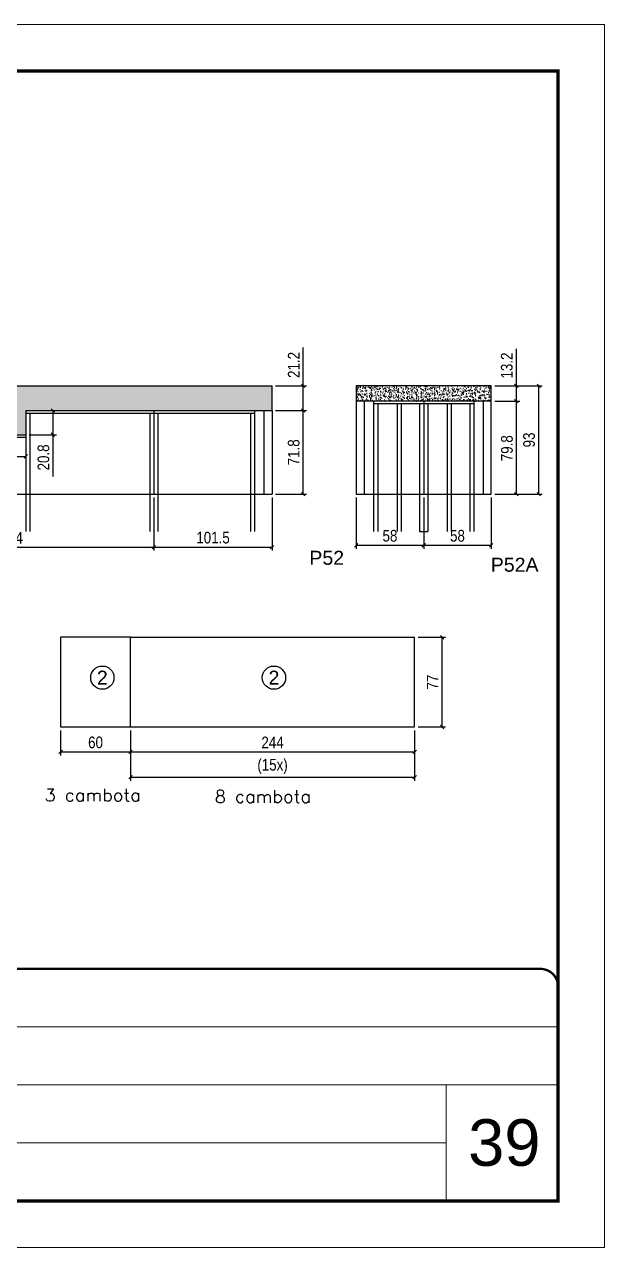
# Model space of a CAD drawing. Extents: x 137137 to 143418, y 10464 to 34486.
# Drawn here: x 141294 to 141792, y 23099 to 24149 of the extents above; entities that cross this region are included whole.
import ezdxf
from ezdxf.enums import TextEntityAlignment as Align

# ---------------------------------------------------------------- set-up
doc = ezdxf.new("R2010")
doc.units = 0
doc.linetypes.add('CONTINUO', pattern=[0])
doc.linetypes.add('DASHED', pattern=[0.75, 0.5, -0.25])
for name, color, linetype in [('5', 5, 'Continuous'), ('COTA', 241, 'Continuous'), ('Painéis', 200, 'Continuous'), ('Romaneio', 10, 'Continuous'), ('SARR_2.2x7', 40, 'Continuous'), ('SARR_3.5x7', 81, 'Continuous')]:
    doc.layers.add(name, color=color, linetype=linetype)
for name, color, linetype, lineweight in [('CARIMBO', 255, 'Continuous', 9), ('Folhas', 255, 'Continuous', 9), ('SARRAFO DE PRESSAO', 251, 'DASHED', 9), ('Texto Seção', 7, 'Continuous', 15)]:
    doc.layers.add(name, color=color, linetype=linetype, lineweight=lineweight)
doc.styles.add('ARIAL', font='arial.ttf')
doc.styles.add('COTA TECNICA', font='techl___.ttf', dxfattribs={"height": 10})
doc.styles.add('REGUA-120', font='ROMANS.shx', dxfattribs={"height": 15})
doc.styles.get("Standard").update_dxf_attribs({"font": 'arial.ttf'})
doc.dimstyles.new('PAINEL', dxfattribs={"dimtxt": 10, "dimasz": 3, "dimexe": 3, "dimexo": 3, "dimgap": 3, "dimtad": 1, "dimdec": 1, "dimzin": 12, "dimdsep": 46, "dimtxsty": 'COTA TECNICA', "dimblk1": 'OBLIQUE', "dimblk2": 'OBLIQUE', "dimsah": 1, "dimcen": 0.9, "dimclrd": 4, "dimclre": 4, "dimclrt": 240, "dimadec": 1, "dimazin": 3, "dimtfac": 1, "dimtdec": 1, "dimtmove": 0, "dimatfit": 3, "dimfxl": 1, "dimtolj": 1, "dimtzin": 12, "dimarcsym": 0})

# ---------------------------------------------------------------- blocks, each defined once
blk = doc.blocks.new('9999999999')
at = {"color": 30, "linetype": 'CONTINUO'}
for p, q in [((98564.6, 34379.6), (99584, 34379.6)), ((98564.6, 34329.8), (99488, 34329.8)), ((99584, 34329.8), (99488, 34329.8)), ((99488, 34329.8), (99488, 34230.2)), ((98564.6, 34280), (99488, 34280))]:
    blk.add_line(p, q, dxfattribs=at)
at = {"color": 30, "linetype": 'CONTINUO', "const_width": 2}
blk.add_lwpolyline([(99584, 34230.2), (99584, 34414.4, 0.414214), (99569, 34429.4), (98229, 34429.4, 0.414214), (98214, 34414.4), (98214, 34245.2, 0.414214), (98229, 34230.2), (99584, 34230.2)], format="xyb", dxfattribs=at)
at = {"layer": 'Folhas'}
blk.add_lwpolyline([(98139, 34190.2), (99624, 34190.2), (99624, 35240.2), (98139, 35240.2)], close=True, dxfattribs=at)
at = {"layer": 'Folhas', "color": 30, "const_width": 3}
blk.add_lwpolyline([(98214, 34230.2), (99584, 34230.2), (99584, 35200.2), (98214, 35200.2)], close=True, dxfattribs=at)
blk = doc.blocks.new('_Oblique')
at = {"color": 0, "linetype": 'ByBlock', "lineweight": -2}
blk.add_line((-0.5, -0.5), (0.5, 0.5), dxfattribs=at)
blk = doc.blocks.new('*D869')
at = {"layer": 'COTA', "color": 4, "linetype": 'ByBlock', "lineweight": -2, "transparency": 16777216}
for p, q in [((141698, 23825.2), (141719.6, 23825.2)), ((141716.6, 23745.4), (141716.6, 23825.2)), ((141698, 23745.4), (141719.6, 23745.4))]:
    blk.add_line(p, q, dxfattribs=at)
at = {"layer": 'Defpoints', "color": 0, "linetype": 'ByBlock', "transparency": 16777216}
for p in [(141695, 23825.2), (141716.6, 23825.2), (141695, 23745.4)]:
    blk.add_point(p, dxfattribs=at)
at = {"layer": 'COTA', "color": 4, "linetype": 'ByBlock', "lineweight": -2, "transparency": 16777216, "xscale": 3, "yscale": 3, "zscale": 3}
for p, rotation in [((141716.6, 23825.2), 90), ((141716.6, 23745.4), 270)]:
    blk.add_blockref('_Oblique', p, dxfattribs=dict(at, rotation=rotation))
at = {"layer": 'COTA', "color": 240, "linetype": 'ByBlock', "transparency": 16777216, "insert": (141708.5, 23784.8), "char_height": 10, "attachment_point": 5, "rotation": 90, "style": 'COTA TECNICA'}
blk.add_mtext('\\A1;79.8', dxfattribs=at)
blk = doc.blocks.new('*D870')
at = {"layer": 'COTA', "color": 4, "linetype": 'ByBlock', "lineweight": -2, "transparency": 16777216}
for p, q in [((141698, 23838.4), (141738.8, 23838.4)), ((141735.8, 23745.4), (141735.8, 23838.4)), ((141698, 23745.4), (141738.8, 23745.4))]:
    blk.add_line(p, q, dxfattribs=at)
at = {"layer": 'Defpoints', "color": 0, "linetype": 'ByBlock', "transparency": 16777216}
for p in [(141695, 23838.4), (141735.8, 23838.4), (141695, 23745.4)]:
    blk.add_point(p, dxfattribs=at)
at = {"layer": 'COTA', "color": 4, "linetype": 'ByBlock', "lineweight": -2, "transparency": 16777216, "xscale": 3, "yscale": 3, "zscale": 3}
for p, rotation in [((141735.8, 23838.4), 90), ((141735.8, 23745.4), 270)]:
    blk.add_blockref('_Oblique', p, dxfattribs=dict(at, rotation=rotation))
at = {"layer": 'COTA', "color": 240, "linetype": 'ByBlock', "transparency": 16777216, "insert": (141727.5, 23791.9), "char_height": 10, "attachment_point": 5, "rotation": 90, "style": 'COTA TECNICA'}
blk.add_mtext('\\A1;93', dxfattribs=at)
blk = doc.blocks.new('*D871')
at = {"layer": 'COTA', "color": 4, "linetype": 'ByBlock', "lineweight": -2, "transparency": 16777216}
for p, q in [((141579, 23742.4), (141579, 23698.5)), ((141637, 23742.4), (141637, 23698.5)), ((141579, 23701.5), (141637, 23701.5))]:
    blk.add_line(p, q, dxfattribs=at)
at = {"layer": 'Defpoints', "color": 0, "linetype": 'ByBlock', "transparency": 16777216}
for p in [(141579, 23745.4), (141637, 23745.4), (141637, 23701.5)]:
    blk.add_point(p, dxfattribs=at)
at = {"layer": 'COTA', "color": 4, "linetype": 'ByBlock', "lineweight": -2, "transparency": 16777216, "xscale": 3, "yscale": 3, "zscale": 3, "rotation": 180}
blk.add_blockref('_Oblique', (141579, 23701.5), dxfattribs=at)
at = {"layer": 'COTA', "color": 4, "linetype": 'ByBlock', "lineweight": -2, "transparency": 16777216, "xscale": 3, "yscale": 3, "zscale": 3}
blk.add_blockref('_Oblique', (141637, 23701.5), dxfattribs=at)
at = {"layer": 'COTA', "color": 240, "linetype": 'ByBlock', "transparency": 16777216, "insert": (141608, 23709.6), "char_height": 10, "attachment_point": 5, "style": 'COTA TECNICA'}
blk.add_mtext('\\A1;58', dxfattribs=at)
blk = doc.blocks.new('*D872')
at = {"layer": 'COTA', "color": 4, "linetype": 'ByBlock', "lineweight": -2, "transparency": 16777216}
for p, q in [((141637, 23742.4), (141637, 23698.5)), ((141695, 23742.4), (141695, 23698.5)), ((141637, 23701.5), (141695, 23701.5))]:
    blk.add_line(p, q, dxfattribs=at)
at = {"layer": 'Defpoints', "color": 0, "linetype": 'ByBlock', "transparency": 16777216}
for p in [(141637, 23745.4), (141695, 23745.4), (141695, 23701.5)]:
    blk.add_point(p, dxfattribs=at)
at = {"layer": 'COTA', "color": 4, "linetype": 'ByBlock', "lineweight": -2, "transparency": 16777216, "xscale": 3, "yscale": 3, "zscale": 3, "rotation": 180}
blk.add_blockref('_Oblique', (141637, 23701.5), dxfattribs=at)
at = {"layer": 'COTA', "color": 4, "linetype": 'ByBlock', "lineweight": -2, "transparency": 16777216, "xscale": 3, "yscale": 3, "zscale": 3}
blk.add_blockref('_Oblique', (141695, 23701.5), dxfattribs=at)
at = {"layer": 'COTA', "color": 240, "linetype": 'ByBlock', "transparency": 16777216, "insert": (141666, 23709.6), "char_height": 10, "attachment_point": 5, "style": 'COTA TECNICA'}
blk.add_mtext('\\A1;58', dxfattribs=at)
blk = doc.blocks.new('*D882')
at = {"layer": 'COTA', "color": 4, "lineweight": -2, "ltscale": 25, "transparency": 16777216}
for p, q in [((141716.6, 23838.4), (141716.6, 23870.2)), ((141698, 23838.4), (141719.6, 23838.4)), ((141716.6, 23825.2), (141716.6, 23838.4)), ((141698, 23825.2), (141719.6, 23825.2))]:
    blk.add_line(p, q, dxfattribs=at)
at = {"layer": 'Defpoints', "color": 0, "ltscale": 25, "transparency": 16777216}
for p in [(141695, 23838.4), (141716.6, 23838.4), (141695, 23825.2)]:
    blk.add_point(p, dxfattribs=at)
at = {"layer": 'COTA', "color": 4, "lineweight": -2, "ltscale": 25, "transparency": 16777216, "xscale": 3, "yscale": 3, "zscale": 3}
for p, rotation in [((141716.6, 23838.4), 90), ((141716.6, 23825.2), 270)]:
    blk.add_blockref('_Oblique', p, dxfattribs=dict(at, rotation=rotation))
at = {"layer": 'COTA', "color": 240, "ltscale": 25, "transparency": 16777216, "insert": (141708.4, 23855.8), "char_height": 10, "attachment_point": 5, "rotation": 90, "style": 'COTA TECNICA'}
blk.add_mtext('\\A1;13.2', dxfattribs=at)
blk = doc.blocks.new('*D1341')
at = {"layer": 'COTA', "color": 4, "lineweight": -2, "ltscale": 25, "transparency": 16777216}
for p, q in [((141161.3, 23742.4), (141161.3, 23696.9)), ((141405.3, 23742.4), (141405.3, 23696.9)), ((141161.3, 23699.9), (141405.3, 23699.9))]:
    blk.add_line(p, q, dxfattribs=at)
at = {"layer": 'Defpoints', "color": 0, "ltscale": 25, "transparency": 16777216}
for p in [(141161.3, 23745.4), (141405.3, 23745.4), (141405.3, 23699.9)]:
    blk.add_point(p, dxfattribs=at)
at = {"layer": 'COTA', "color": 4, "lineweight": -2, "ltscale": 25, "transparency": 16777216, "xscale": 3, "yscale": 3, "zscale": 3, "rotation": 180}
blk.add_blockref('_Oblique', (141161.3, 23699.9), dxfattribs=at)
at = {"layer": 'COTA', "color": 4, "lineweight": -2, "ltscale": 25, "transparency": 16777216, "xscale": 3, "yscale": 3, "zscale": 3}
blk.add_blockref('_Oblique', (141405.3, 23699.9), dxfattribs=at)
at = {"layer": 'COTA', "color": 240, "ltscale": 25, "transparency": 16777216, "insert": (141283.3, 23708), "char_height": 10, "attachment_point": 5, "style": 'COTA TECNICA'}
blk.add_mtext('\\A1;244', dxfattribs=at)
blk = doc.blocks.new('*D1342')
at = {"layer": 'COTA', "color": 4, "lineweight": -2, "ltscale": 25, "transparency": 16777216}
for p, q in [((141161.3, 23793.4), (141161.3, 23774.8)), ((141295.3, 23793.4), (141295.3, 23774.8)), ((141161.3, 23777.8), (141295.3, 23777.8))]:
    blk.add_line(p, q, dxfattribs=at)
at = {"layer": 'Defpoints', "color": 0, "ltscale": 25, "transparency": 16777216}
for p in [(141161.3, 23796.4), (141295.3, 23796.4), (141295.3, 23777.8)]:
    blk.add_point(p, dxfattribs=at)
at = {"layer": 'COTA', "color": 4, "lineweight": -2, "ltscale": 25, "transparency": 16777216, "xscale": 3, "yscale": 3, "zscale": 3, "rotation": 180}
blk.add_blockref('_Oblique', (141161.3, 23777.8), dxfattribs=at)
at = {"layer": 'COTA', "color": 4, "lineweight": -2, "ltscale": 25, "transparency": 16777216, "xscale": 3, "yscale": 3, "zscale": 3}
blk.add_blockref('_Oblique', (141295.3, 23777.8), dxfattribs=at)
at = {"layer": 'COTA', "color": 240, "ltscale": 25, "transparency": 16777216, "insert": (141228.3, 23786), "char_height": 10, "attachment_point": 5, "style": 'COTA TECNICA'}
blk.add_mtext('\\A1;134', dxfattribs=at)
blk = doc.blocks.new('*D1343')
at = {"layer": 'COTA', "color": 4, "lineweight": -2, "ltscale": 25, "transparency": 16777216}
for p, q in [((141298.3, 23817.2), (141321.6, 23817.2)), ((141318.6, 23817.2), (141318.6, 23796.4)), ((141298.3, 23796.4), (141321.6, 23796.4)), ((141318.6, 23796.4), (141318.6, 23760.4))]:
    blk.add_line(p, q, dxfattribs=at)
at = {"layer": 'Defpoints', "color": 0, "ltscale": 25, "transparency": 16777216}
for p in [(141295.3, 23817.2), (141295.3, 23796.4), (141318.6, 23796.4)]:
    blk.add_point(p, dxfattribs=at)
at = {"layer": 'COTA', "color": 4, "lineweight": -2, "ltscale": 25, "transparency": 16777216, "xscale": 3, "yscale": 3, "zscale": 3}
for p, rotation in [((141318.6, 23817.2), 90), ((141318.6, 23796.4), 270)]:
    blk.add_blockref('_Oblique', p, dxfattribs=dict(at, rotation=rotation))
at = {"layer": 'COTA', "color": 240, "ltscale": 25, "transparency": 16777216, "insert": (141310.5, 23776.9), "char_height": 10, "attachment_point": 5, "rotation": 90, "style": 'COTA TECNICA'}
blk.add_mtext('\\A1;20.8', dxfattribs=at)
blk = doc.blocks.new('*D1344')
at = {"layer": 'COTA', "color": 4, "lineweight": -2, "ltscale": 25, "transparency": 16777216}
for p, q in [((141405.3, 23742.4), (141405.3, 23696.9)), ((141506.8, 23742.4), (141506.8, 23696.9)), ((141405.3, 23699.9), (141506.8, 23699.9))]:
    blk.add_line(p, q, dxfattribs=at)
at = {"layer": 'Defpoints', "color": 0, "ltscale": 25, "transparency": 16777216}
for p in [(141405.3, 23745.4), (141506.8, 23745.4), (141506.8, 23699.9)]:
    blk.add_point(p, dxfattribs=at)
at = {"layer": 'COTA', "color": 4, "lineweight": -2, "ltscale": 25, "transparency": 16777216, "xscale": 3, "yscale": 3, "zscale": 3, "rotation": 180}
blk.add_blockref('_Oblique', (141405.3, 23699.9), dxfattribs=at)
at = {"layer": 'COTA', "color": 4, "lineweight": -2, "ltscale": 25, "transparency": 16777216, "xscale": 3, "yscale": 3, "zscale": 3}
blk.add_blockref('_Oblique', (141506.8, 23699.9), dxfattribs=at)
at = {"layer": 'COTA', "color": 240, "ltscale": 25, "transparency": 16777216, "insert": (141456.1, 23708), "char_height": 10, "attachment_point": 5, "style": 'COTA TECNICA'}
blk.add_mtext('\\A1;101.5', dxfattribs=at)
blk = doc.blocks.new('*D1346')
at = {"layer": 'COTA', "color": 4, "lineweight": -2, "ltscale": 25, "transparency": 16777216}
for p, q in [((141509.8, 23817.2), (141536.5, 23817.2)), ((141533.5, 23745.4), (141533.5, 23817.2)), ((141509.8, 23745.4), (141536.5, 23745.4))]:
    blk.add_line(p, q, dxfattribs=at)
at = {"layer": 'Defpoints', "color": 0, "ltscale": 25, "transparency": 16777216}
for p in [(141506.8, 23817.2), (141533.5, 23817.2), (141506.8, 23745.4)]:
    blk.add_point(p, dxfattribs=at)
at = {"layer": 'COTA', "color": 4, "lineweight": -2, "ltscale": 25, "transparency": 16777216, "xscale": 3, "yscale": 3, "zscale": 3}
for p, rotation in [((141533.5, 23817.2), 90), ((141533.5, 23745.4), 270)]:
    blk.add_blockref('_Oblique', p, dxfattribs=dict(at, rotation=rotation))
at = {"layer": 'COTA', "color": 240, "ltscale": 25, "transparency": 16777216, "insert": (141525.4, 23781.3), "char_height": 10, "attachment_point": 5, "rotation": 90, "style": 'COTA TECNICA'}
blk.add_mtext('\\A1;71.8', dxfattribs=at)
blk = doc.blocks.new('*D1347')
at = {"layer": 'COTA', "color": 4, "lineweight": -2, "ltscale": 25, "transparency": 16777216}
for p, q in [((141533.5, 23838.4), (141533.5, 23871.2)), ((141509.8, 23838.4), (141536.5, 23838.4)), ((141533.5, 23817.2), (141533.5, 23838.4)), ((141509.8, 23817.2), (141536.5, 23817.2))]:
    blk.add_line(p, q, dxfattribs=at)
at = {"layer": 'Defpoints', "color": 0, "ltscale": 25, "transparency": 16777216}
for p in [(141506.8, 23838.4), (141533.5, 23838.4), (141506.8, 23817.2)]:
    blk.add_point(p, dxfattribs=at)
at = {"layer": 'COTA', "color": 4, "lineweight": -2, "ltscale": 25, "transparency": 16777216, "xscale": 3, "yscale": 3, "zscale": 3}
for p, rotation in [((141533.5, 23838.4), 90), ((141533.5, 23817.2), 270)]:
    blk.add_blockref('_Oblique', p, dxfattribs=dict(at, rotation=rotation))
at = {"layer": 'COTA', "color": 240, "ltscale": 25, "transparency": 16777216, "insert": (141525.4, 23856.3), "char_height": 10, "attachment_point": 5, "rotation": 90, "style": 'COTA TECNICA'}
blk.add_mtext('\\A1;21.2', dxfattribs=at)
blk = doc.blocks.new('*D1369')
at = {"layer": 'COTA', "color": 4, "lineweight": -2, "ltscale": 25, "transparency": 16777216}
for p, q in [((141325.2, 23542.5), (141325.2, 23521.1)), ((141385.2, 23542.5), (141385.2, 23521.1)), ((141325.2, 23524.1), (141385.2, 23524.1))]:
    blk.add_line(p, q, dxfattribs=at)
at = {"layer": 'Defpoints', "color": 0, "ltscale": 25, "transparency": 16777216}
for p in [(141325.2, 23545.5), (141385.2, 23545.5), (141385.2, 23524.1)]:
    blk.add_point(p, dxfattribs=at)
at = {"layer": 'COTA', "color": 4, "lineweight": -2, "ltscale": 25, "transparency": 16777216, "xscale": 3, "yscale": 3, "zscale": 3, "rotation": 180}
blk.add_blockref('_Oblique', (141325.2, 23524.1), dxfattribs=at)
at = {"layer": 'COTA', "color": 4, "lineweight": -2, "ltscale": 25, "transparency": 16777216, "xscale": 3, "yscale": 3, "zscale": 3}
blk.add_blockref('_Oblique', (141385.2, 23524.1), dxfattribs=at)
at = {"layer": 'COTA', "color": 240, "ltscale": 25, "transparency": 16777216, "insert": (141355.2, 23532.2), "char_height": 10, "attachment_point": 5, "style": 'COTA TECNICA'}
blk.add_mtext('\\A1;60', dxfattribs=at)
blk = doc.blocks.new('*D1370')
at = {"layer": 'COTA', "color": 4, "lineweight": -2, "ltscale": 25, "transparency": 16777216}
for p, q in [((141632.2, 23622.5), (141655.8, 23622.5)), ((141652.8, 23545.5), (141652.8, 23622.5)), ((141632.2, 23545.5), (141655.8, 23545.5))]:
    blk.add_line(p, q, dxfattribs=at)
at = {"layer": 'Defpoints', "color": 0, "ltscale": 25, "transparency": 16777216}
for p in [(141629.2, 23622.5), (141652.8, 23622.5), (141629.2, 23545.5)]:
    blk.add_point(p, dxfattribs=at)
at = {"layer": 'COTA', "color": 4, "lineweight": -2, "ltscale": 25, "transparency": 16777216, "xscale": 3, "yscale": 3, "zscale": 3}
for p, rotation in [((141652.8, 23622.5), 90), ((141652.8, 23545.5), 270)]:
    blk.add_blockref('_Oblique', p, dxfattribs=dict(at, rotation=rotation))
at = {"layer": 'COTA', "color": 240, "ltscale": 25, "transparency": 16777216, "insert": (141644.7, 23584), "char_height": 10, "attachment_point": 5, "rotation": 90, "style": 'COTA TECNICA'}
blk.add_mtext('\\A1;77', dxfattribs=at)
blk = doc.blocks.new('*D1371')
at = {"layer": 'COTA', "color": 4, "lineweight": -2, "ltscale": 25, "transparency": 16777216}
for p, q in [((141385.2, 23542.5), (141385.2, 23521.1)), ((141629.2, 23542.5), (141629.2, 23521.1)), ((141385.2, 23524.1), (141629.2, 23524.1))]:
    blk.add_line(p, q, dxfattribs=at)
at = {"layer": 'Defpoints', "color": 0, "ltscale": 25, "transparency": 16777216}
for p in [(141385.2, 23545.5), (141629.2, 23545.5), (141629.2, 23524.1)]:
    blk.add_point(p, dxfattribs=at)
at = {"layer": 'COTA', "color": 4, "lineweight": -2, "ltscale": 25, "transparency": 16777216, "xscale": 3, "yscale": 3, "zscale": 3, "rotation": 180}
blk.add_blockref('_Oblique', (141385.2, 23524.1), dxfattribs=at)
at = {"layer": 'COTA', "color": 4, "lineweight": -2, "ltscale": 25, "transparency": 16777216, "xscale": 3, "yscale": 3, "zscale": 3}
blk.add_blockref('_Oblique', (141629.2, 23524.1), dxfattribs=at)
at = {"layer": 'COTA', "color": 240, "ltscale": 25, "transparency": 16777216, "insert": (141507.2, 23532.2), "char_height": 10, "attachment_point": 5, "style": 'COTA TECNICA'}
blk.add_mtext('\\A1;244', dxfattribs=at)
blk = doc.blocks.new('*D1368')
at = {"layer": 'COTA', "color": 4, "lineweight": -2, "ltscale": 25, "transparency": 16777216}
for p, q in [((141385.2, 23542.5), (141385.2, 23499.4)), ((141629.2, 23542.5), (141629.2, 23499.4)), ((141385.2, 23502.4), (141629.2, 23502.4))]:
    blk.add_line(p, q, dxfattribs=at)
at = {"layer": 'Defpoints', "color": 0, "ltscale": 25, "transparency": 16777216}
for p in [(141385.2, 23545.5), (141629.2, 23545.5), (141629.2, 23502.4)]:
    blk.add_point(p, dxfattribs=at)
at = {"layer": 'COTA', "color": 4, "lineweight": -2, "ltscale": 25, "transparency": 16777216, "xscale": 3, "yscale": 3, "zscale": 3, "rotation": 180}
blk.add_blockref('_Oblique', (141385.2, 23502.4), dxfattribs=at)
at = {"layer": 'COTA', "color": 4, "lineweight": -2, "ltscale": 25, "transparency": 16777216, "xscale": 3, "yscale": 3, "zscale": 3}
blk.add_blockref('_Oblique', (141629.2, 23502.4), dxfattribs=at)
at = {"layer": 'COTA', "color": 240, "ltscale": 25, "transparency": 16777216, "insert": (141507.2, 23511.6), "char_height": 10, "attachment_point": 5, "style": 'COTA TECNICA'}
blk.add_mtext('\\A1;(15x)', dxfattribs=at)

msp = doc.modelspace()

# ---------------------------------------------------------------- hatches: boundary and pattern name
at = {"layer": 'COTA', "linetype": 'ByBlock'}
h = msp.add_hatch(dxfattribs=at)
h.set_pattern_fill('AR-CONC', color=256, scale=0.03)
h.paths.add_polyline_path([(141295.33, 23817.24), (141506.83, 23817.24), (141506.83, 23838.44), (140416.76, 23838.44), (140416.76, 23796.44), (140550.76, 23796.44), (140550.76, 23817.24), (140992.76, 23817.24), (140992.76, 23796.44), (141126.76, 23796.44), (141126.76, 23745.44), (141161.33, 23745.44), (141161.33, 23796.44), (141295.33, 23796.44)])
h = msp.add_hatch(dxfattribs=at)
h.set_pattern_fill('AR-CONC', color=256, scale=0.03)
h.set_pattern_definition([(50, (2726.157, -7932.8293), (5.46554007, -0.47817257), [0.5715, -6.2865]), (355, (2726.157, -7932.8293), (-1.05730264, 5.73170536), [0.4572, -5.02921753]), (100.4514447, (2726.6127, -7932.869), (4.40823741, 5.25353256), [0.48570026, -5.34270734]), (46.1842, (2726.157, -7931.305), (8.13237123, -1.26126984), [0.85725, -9.42975]), (96.6355576, (2726.835, -7931.41), (7.122124, 7.42278374), [0.7285507, -8.01406824]), (351.184151, (2726.157, -7931.305), (7.122124, 7.42278374), [0.685799, -7.54379196]), (21, (2726.919, -7931.6863), (4.54843174, -3.06795595), [0.5715, -6.2865]), (326, (2726.919, -7931.6863), (1.85406085, 5.52563898), [0.4572, -5.0292]), (71.451445, (2727.298, -7931.942), (6.40249258, 2.45768307), [0.48570026, -5.34269813]), (37.5, (2726.1572, -7932.8293), (0.092658098, 2.536651166), [0, -4.96824, 0, -5.1054, 0, -5.04825]), (7.5, (2726.1572, -7932.8293), (2.004589875, 3.005417245), [0, -2.91084, 0, -4.85394, 0, -1.92405]), (327.5, (2724.458, -7932.8293), (4.067717855, -0.17186232), [0, -1.905, 0, -5.9436, 0, -7.8867]), (317.5, (2723.696, -7932.8293), (4.44387544, 0.76279473), [0, -2.4765, 0, -3.94716, 0, -5.6007])])
h.paths.add_polyline_path([(141694.98, 23825.24), (141694.98, 23838.44), (141578.98, 23838.44), (141578.98, 23825.24)])

# ---------------------------------------------------------------- linework, layer by layer
for p, q in [((140550.76, 23838.44), (141506.83, 23838.44)), ((141506.83, 23817.24), (141506.83, 23838.44)), ((141694.98, 23838.44), (141578.98, 23838.44)), ((141578.98, 23838.44), (141578.98, 23825.24)), ((141694.98, 23825.24), (141694.98, 23838.44))]:
    msp.add_line(p, q, dxfattribs=at)
at = {"layer": 'Painéis', "linetype": 'ByBlock'}
for p, q in [((141578.98, 23825.24), (141578.98, 23745.44)), ((141694.98, 23825.24), (141578.98, 23825.24)), ((141636.98, 23825.24), (141636.98, 23745.44)), ((141694.98, 23745.44), (141694.98, 23825.24)), ((141578.98, 23745.44), (141694.98, 23745.44))]:
    msp.add_line(p, q, dxfattribs=at)
at = {"layer": 'Painéis', "ltscale": 25}
for p, q in [((141295.33, 23817.24), (141295.33, 23796.44)), ((141295.33, 23817.24), (141506.83, 23817.24)), ((141405.33, 23817.24), (141405.33, 23745.44)), ((141506.83, 23817.24), (141506.83, 23745.44)), ((141385.24, 23622.52), (141629.24, 23622.52)), ((141629.24, 23545.52), (141629.24, 23622.52)), ((141385.24, 23545.52), (141629.24, 23545.52))]:
    msp.add_line(p, q, dxfattribs=at)
at = {"layer": 'Painéis'}
for p, q in [((141161.33, 23796.44), (141295.33, 23796.44)), ((141161.33, 23745.44), (141506.83, 23745.44))]:
    msp.add_line(p, q, dxfattribs=at)
at = {"layer": 'Painéis', "ltscale": 25}
msp.add_lwpolyline([(141325.24, 23545.52), (141385.24, 23545.52), (141385.24, 23622.52), (141325.24, 23622.52)], close=True, dxfattribs=at)
at = {"layer": 'Romaneio', "color": 1, "ltscale": 25}
for centre in [(141361.05, 23587.84), (141508.41, 23587.84)]:
    msp.add_circle(centre, 10, dxfattribs=at)
at = {"layer": 'SARR_2.2x7', "linetype": 'Continuous'}
for p, q in [((141585.98, 23825.24), (141585.98, 23745.44)), ((141687.98, 23825.24), (141687.98, 23745.44)), ((141295.33, 23815.04), (141405.33, 23815.04)), ((141405.33, 23815.04), (141491.83, 23815.04)), ((141499.83, 23817.24), (141499.83, 23745.44)), ((141636.98, 23823.04), (141593.98, 23823.04)), ((141679.98, 23823.04), (141636.98, 23823.04)), ((141176.83, 23794.24), (141295.33, 23794.24))]:
    msp.add_line(p, q, dxfattribs=at)
at = {"layer": 'SARR_3.5x7'}
for p, q in [((141593.98, 23825.24), (141593.98, 23713.44)), ((141679.98, 23825.24), (141679.98, 23713.44)), ((141295.33, 23815.04), (141295.33, 23713.44)), ((141298.83, 23815.04), (141298.83, 23713.44)), ((141401.83, 23815.04), (141401.83, 23713.44)), ((141408.83, 23815.04), (141408.83, 23713.44)), ((141488.33, 23815.04), (141488.33, 23713.44)), ((141491.83, 23817.24), (141491.83, 23713.44)), ((141597.48, 23823.04), (141597.48, 23713.44)), ((141614.2, 23823.04), (141614.2, 23713.44)), ((141617.7, 23823.04), (141617.7, 23713.44)), ((141633.48, 23823.04), (141633.48, 23713.44)), ((141640.48, 23823.04), (141640.48, 23713.44)), ((141657.2, 23823.04), (141657.2, 23713.44)), ((141660.7, 23823.04), (141660.7, 23713.44)), ((141676.48, 23823.04), (141676.48, 23713.44)), ((141633.48, 23713.44), (141640.48, 23713.44))]:
    msp.add_line(p, q, dxfattribs=at)

# ---------------------------------------------------------------- block references
at = {"layer": 'SARRAFO DE PRESSAO', "color": 6, "linetype": 'ByBlock'}
msp.add_blockref('9999999999', (42168.31, -11091.6), dxfattribs=at)

# ---------------------------------------------------------------- texts
at = {"layer": '5', "linetype": 'Continuous'}
for s, p in [('P52', (141538.81, 23684.73)), ('P52A', (141694.62, 23678.8))]:
    msp.add_text(s, height=12, rotation=0.00004, dxfattribs=at).set_placement(p)
at = {"layer": 'CARIMBO', "style": 'ARIAL'}
msp.add_text('39', height=40, dxfattribs=at).set_placement((141675.15, 23168.74))
at = {"layer": 'Romaneio', "color": 255, "ltscale": 25, "style": 'ARIAL'}
for p in [(141361.05, 23587.84), (141508.41, 23587.84)]:
    msp.add_text('2', height=12, dxfattribs=at).set_placement(p, align=Align.MIDDLE_CENTER)
at = {"layer": 'Texto Seção', "style": 'REGUA-120', "width": 1.05}
for s, p in [('3 cambota', (141311.49, 23481.67)), ('8 cambota', (141457.63, 23480.45))]:
    msp.add_text(s, height=10.666, dxfattribs=at).set_placement(p)

# ---------------------------------------------------------------- dimensions: what is measured, and where the dimension line sits
at = {"layer": 'COTA', "ltscale": 25}
for base, p1, p2, picture, middle in [((141533.45, 23838.44), (141506.83, 23817.24), (141506.83, 23838.44), '*D1347', (141525.4, 23856.3)), ((141716.58, 23838.44), (141694.98, 23825.24), (141694.98, 23838.44), '*D882', (141708.36, 23855.8)), ((141318.64, 23796.44), (141295.33, 23817.24), (141295.33, 23796.44), '*D1343', (141310.51, 23776.91)), ((141533.45, 23817.24), (141506.83, 23745.44), (141506.83, 23817.24), '*D1346', (141525.36, 23781.34)), ((141652.78, 23622.52), (141629.24, 23545.52), (141629.24, 23622.52), '*D1370', (141644.71, 23584.02))]:
    dim = msp.add_linear_dim(base=base, p1=p1, p2=p2, angle=90, dimstyle='PAINEL', dxfattribs=at)
    dim.commit()
    dim.dimension.update_dxf_attribs({"geometry": picture, "text_midpoint": middle})
at = {"layer": 'COTA', "linetype": 'ByBlock'}
for base, p2, picture, middle in [((141735.79, 23838.44), (141694.98, 23838.44), '*D870', (141735.79, 23791.94)), ((141716.58, 23825.24), (141694.98, 23825.24), '*D869', (141716.58, 23784.84))]:
    dim = msp.add_linear_dim(base=base, p1=(141694.98, 23745.44), p2=p2, angle=90, dimstyle='PAINEL', dxfattribs=at)
    dim.commit()
    dim.dimension.update_dxf_attribs({"geometry": picture, "text_midpoint": middle, "dimtype": 160})
at = {"layer": 'COTA', "ltscale": 25}
for base, p1, p2, picture, middle in [((141295.33, 23777.82), (141161.33, 23796.44), (141295.33, 23796.44), '*D1342', (141228.33, 23786.03)), ((141506.83, 23699.89), (141405.33, 23745.44), (141506.83, 23745.44), '*D1344', (141456.08, 23708)), ((141385.24, 23524.12), (141325.24, 23545.52), (141385.24, 23545.52), '*D1369', (141355.24, 23532.22)), ((141629.24, 23524.12), (141385.24, 23545.52), (141629.24, 23545.52), '*D1371', (141507.24, 23532.19))]:
    dim = msp.add_linear_dim(base=base, p1=p1, p2=p2, dimstyle='PAINEL', dxfattribs=at)
    dim.commit()
    dim.dimension.update_dxf_attribs({"geometry": picture, "text_midpoint": middle})
dim = msp.add_linear_dim(base=(141405.33, 23699.89), p1=(141161.33, 23745.44), p2=(141405.33, 23745.44), dimstyle='PAINEL', override={"dimtmove": 1}, dxfattribs=at)
dim.commit()
dim.dimension.update_dxf_attribs({"geometry": '*D1341', "text_midpoint": (141283.33, 23707.97)})
at = {"layer": 'COTA', "linetype": 'ByBlock'}
for base, p1, p2, picture, middle in [((141636.98, 23701.48), (141578.98, 23745.44), (141636.98, 23745.44), '*D871', (141607.98, 23709.62)), ((141694.98, 23701.48), (141636.98, 23745.44), (141694.98, 23745.44), '*D872', (141665.98, 23709.62))]:
    dim = msp.add_linear_dim(base=base, p1=p1, p2=p2, dimstyle='PAINEL', dxfattribs=at)
    dim.commit()
    dim.dimension.update_dxf_attribs({"geometry": picture, "text_midpoint": middle})
at = {"layer": 'COTA', "ltscale": 25}
dim = msp.add_linear_dim(base=(141629.24, 23502.37), p1=(141385.24, 23545.52), p2=(141629.24, 23545.52), text='(15x)', dimstyle='PAINEL', dxfattribs=at)
dim.commit()
dim.dimension.update_dxf_attribs({"geometry": '*D1368', "text_midpoint": (141507.24, 23511.59)})

doc.saveas('drawing.dxf')
